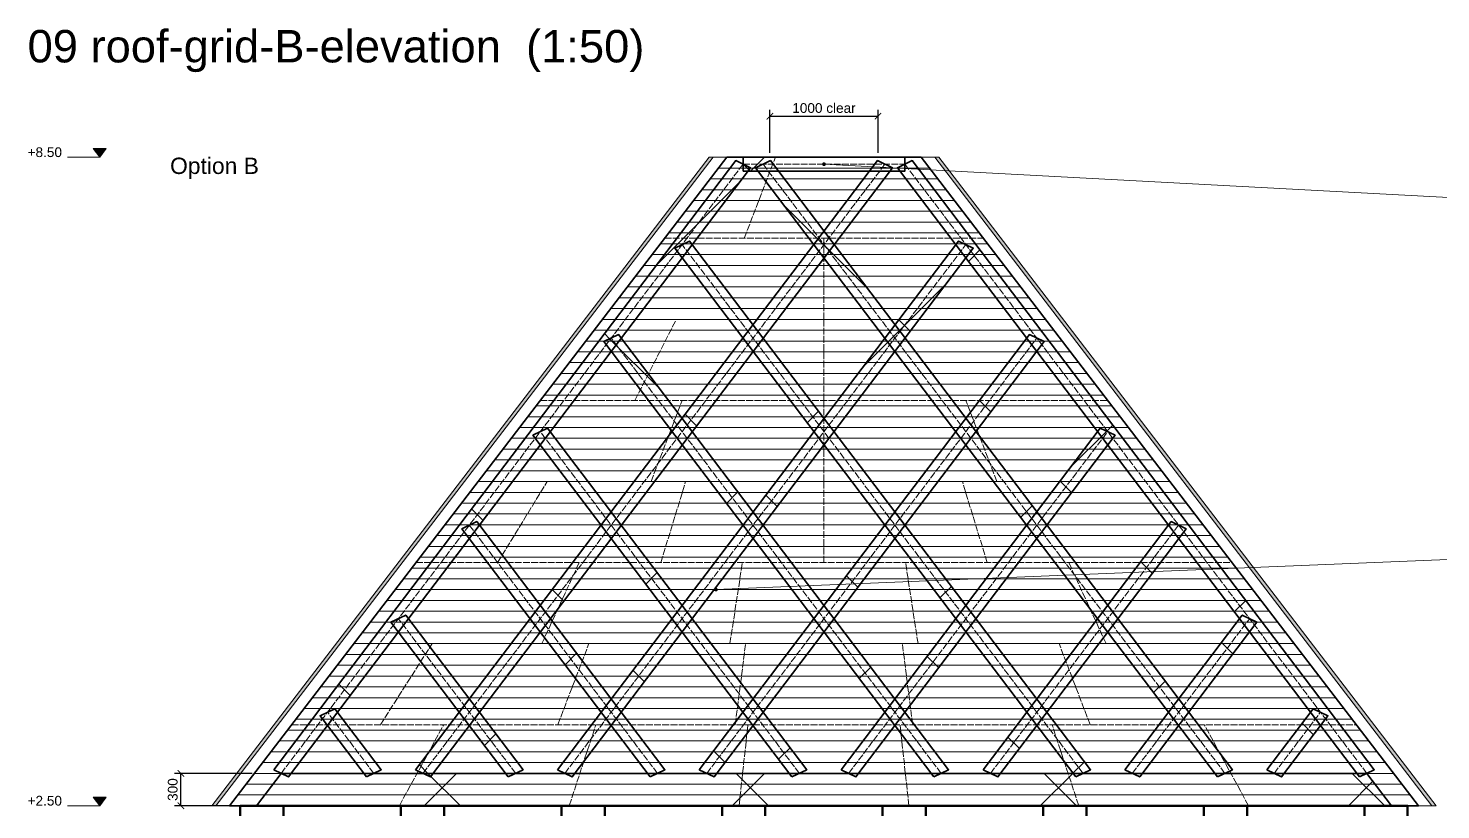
# Model space of a CAD drawing. Header units: millimetres. Extents: x 0 to 157867, y -2 to 14466.
# Drawn here: x 137281 to 150349, y 6923 to 14154 of the extents above; entities that cross this region are included whole.
import ezdxf
from ezdxf.enums import TextEntityAlignment as Align

# ---------------------------------------------------------------- set-up
doc = ezdxf.new("R2010")
doc.units = ezdxf.units.MM
doc.linetypes.add('DASHED', pattern=[1.524, 1.27, -0.254])
for name, color, linetype, lineweight in [('ANNOTATION', 4, 'CONTINUOUS', 18), ('CLADDING', 7, 'Continuous', 9), ('DIMS', 3, 'CONTINUOUS', 18), ('HATCH-CAST', 7, 'CONTINUOUS', 9), ('HATCH-INSULATION', 7, 'Continuous', 9), ('HIDDEN-AXIS', 8, 'DASHED', 18), ('OUTLINE-CUT', 7, 'CONTINUOUS', 50), ('OUTLINE-FINE', 7, 'CONTINUOUS', 25), ('PRINT-LAYERS', 7, 'CONTINUOUS', 9), ('REBAR', 1, 'CONTINUOUS', 0), ('SHEET-LABELS', 2, 'Continuous', 25), ('TEXT', 7, 'CONTINUOUS', 18)]:
    doc.layers.add(name, color=color, linetype=linetype, lineweight=lineweight)
doc.styles.get("Standard").update_dxf_attribs({"font": 'arial.ttf'})
doc.dimstyles.new('PYR-1-50', dxfattribs={"dimscale": 50, "dimtxt": 1.8, "dimasz": 1.2, "dimexe": 1.2, "dimexo": 0.8, "dimgap": 0.6, "dimtad": 1, "dimdec": 0, "dimtxsty": 'Standard', "dimblk": 'ARCHTICK', "dimcen": 2.5, "dimclrd": 3, "dimclre": 3, "dimclrt": 7, "dimazin": 3, "dimtfac": 1, "dimtmove": 0, "dimatfit": 3})
pattern_1 = [(0, (0, 0), (442.9134, 885.827), [0, -885.827])]
pattern_2 = [(45, (0, 0), (-1425.35, 1425.35), []), (135, (0, 0), (-1425.35, -1425.35), [])]

# ---------------------------------------------------------------- blocks, each defined once
blk = doc.blocks.new('_ARCHTICK')
at = {"color": 0, "linetype": 'BYBLOCK', "const_width": 0.15}
blk.add_lwpolyline([(-0.5, -0.5), (0.5, 0.5)], dxfattribs=at)

msp = doc.modelspace()

# ---------------------------------------------------------------- hatches: boundary and pattern name
at = {"layer": 'ANNOTATION', "ltscale": 50}
h = msp.add_hatch(color=7, dxfattribs=at)
h.dxf.hatch_style = 1
h.paths.add_polyline_path([(138003.2, 13040), (137943.2, 12960), (137883.2, 13040)])
h = msp.add_hatch(color=7, dxfattribs=at)
h.dxf.hatch_style = 1
edge = h.paths.add_edge_path()
edge.add_arc((144643.2, 12896), 17.5, 0, 360)
h = msp.add_hatch(color=7, dxfattribs=at)
h.dxf.hatch_style = 1
edge = h.paths.add_edge_path()
edge.add_arc((143643.2, 8960), 17.5, 0, 360)
h = msp.add_hatch(color=7, dxfattribs=at)
h.dxf.hatch_style = 1
h.paths.add_polyline_path([(138003.2, 7040), (137943.2, 6960), (137883.2, 7040)])
at = {"layer": 'CLADDING', "ltscale": 50}
h = msp.add_hatch(color=7, dxfattribs=at)
h.dxf.hatch_style = 1
h.paths.add_polyline_path([(138980.7, 6960), (143580.7, 12960), (143618.2, 12960), (139018.2, 6960)])
h = msp.add_hatch(color=7, dxfattribs=at)
h.dxf.hatch_style = 1
h.paths.add_polyline_path([(150268.2, 6960), (145668.2, 12960), (145705.7, 12960), (150305.7, 6960)])
at = {"layer": 'HATCH-CAST', "ltscale": 50}
h = msp.add_hatch(dxfattribs=at)
h.set_pattern_fill('ANSI37', scale=25.19685)
h.set_pattern_definition(pattern_2)
h.paths.add_polyline_path([(145391.7, 12960), (145391.7, 12832), (143894.6, 12832), (143894.6, 12960)])
h = msp.add_hatch(dxfattribs=at)
h.set_pattern_fill('ANSI37', scale=25.19685)
h.set_pattern_definition(pattern_2)
h.paths.add_polyline_path([(139714.1, 7260), (139620.7, 7260), (139552.2, 7293), (143826.1, 12929), (143894.6, 12896), (143894.6, 12832), (143939.6, 12832), (143424.1, 12152.3), (143399.1, 12185.3), (143262.2, 12119.3), (143330.7, 12029.1), (142767.9, 11286.9), (142742.9, 11319.9), (142605.9, 11254), (142674.4, 11163.7), (142111.6, 10421.5), (142086.6, 10454.5), (141949.7, 10388.6), (142018.2, 10298.3), (141455.4, 9556.2), (141430.4, 9589.1), (141293.4, 9523.2), (141361.9, 9432.9), (140799.1, 8690.8), (140774.1, 8723.7), (140637.2, 8657.8), (140705.7, 8567.5), (140142.9, 7825.4), (140117.9, 7858.4), (139980.9, 7792.4), (140049.4, 7702.1)])
h = msp.add_hatch(dxfattribs=at)
h.set_pattern_fill('ANSI37', scale=25.19685)
h.set_pattern_definition(pattern_2)
h.paths.add_polyline_path([(144034.2, 12832), (144221.2, 12832), (145299.4, 11410.2), (145205.9, 11286.9)])
h = msp.add_hatch(dxfattribs=at)
h.set_pattern_fill('ANSI37', scale=25.19685)
h.set_pattern_definition(pattern_2)
h.paths.add_polyline_path([(145065.1, 12832), (145252.1, 12832), (144736.6, 12152.3), (144643.2, 12275.6)])
h = msp.add_hatch(dxfattribs=at)
h.set_pattern_fill('ANSI37', scale=25.19685)
h.set_pattern_definition(pattern_2)
h.paths.add_polyline_path([(147268.2, 10298.3), (147336.6, 10388.6), (147199.7, 10454.5), (147174.7, 10421.5), (146611.9, 11163.7), (146680.4, 11254), (146543.4, 11319.9), (146518.4, 11286.9), (145955.7, 12029.1), (146024.1, 12119.3), (145887.2, 12185.3), (145862.2, 12152.3), (145346.7, 12832), (145391.7, 12832), (145391.7, 12896), (145460.2, 12929), (149734.1, 7293), (149665.7, 7260), (149572.2, 7260), (149236.9, 7702.1), (149305.4, 7792.4), (149168.4, 7858.4), (149143.4, 7825.4), (148580.7, 8567.5), (148649.1, 8657.8), (148512.2, 8723.7), (148487.2, 8690.8), (147924.4, 9432.9), (147992.9, 9523.2), (147855.9, 9589.1), (147830.9, 9556.2)])
h = msp.add_hatch(dxfattribs=at)
h.set_pattern_fill('ANSI37', scale=25.19685)
h.set_pattern_definition(pattern_2)
h.paths.add_polyline_path([(143399.1, 12185.3), (145299.4, 9679.4), (145205.9, 9556.2), (143262.2, 12119.3)])
h = msp.add_hatch(dxfattribs=at)
h.set_pattern_fill('ANSI37', scale=25.19685)
h.set_pattern_definition(pattern_2)
h.paths.add_polyline_path([(144736.6, 10421.5), (144643.2, 10544.8), (145887.2, 12185.3), (146024.1, 12119.3)])
h = msp.add_hatch(dxfattribs=at)
h.set_pattern_fill('ANSI37', scale=25.19685)
h.set_pattern_definition(pattern_2)
h.paths.add_polyline_path([(144549.7, 12152.3), (144643.2, 12029.1), (144080.4, 11286.9), (143986.9, 11410.2)])
h = msp.add_hatch(dxfattribs=at)
h.set_pattern_fill('ANSI37', scale=25.19685)
h.set_pattern_definition(pattern_2)
h.paths.add_polyline_path([(145205.9, 7825.4), (142605.9, 11254), (142742.9, 11319.9), (145299.4, 7948.6)])
h = msp.add_hatch(dxfattribs=at)
h.set_pattern_fill('ANSI37', scale=25.19685)
h.set_pattern_definition(pattern_2)
h.paths.add_polyline_path([(143893.4, 11286.9), (143986.9, 11163.7), (143424.1, 10421.5), (143330.7, 10544.8)])
h = msp.add_hatch(dxfattribs=at)
h.set_pattern_fill('ANSI37', scale=25.19685)
h.set_pattern_definition(pattern_2)
h.paths.add_polyline_path([(146543.4, 11319.9), (146680.4, 11254), (144736.6, 8690.8), (144643.2, 8814)])
h = msp.add_hatch(dxfattribs=at)
h.set_pattern_fill('ANSI37', scale=25.19685)
h.set_pattern_definition(pattern_2)
h.paths.add_polyline_path([(145862.2, 10421.5), (145299.4, 11163.7), (145392.9, 11286.9), (145955.7, 10544.8)])
h = msp.add_hatch(dxfattribs=at)
h.set_pattern_fill('ANSI37', scale=25.19685)
h.set_pattern_definition(pattern_2)
h.paths.add_polyline_path([(144484.1, 7293), (144415.7, 7260), (144322.2, 7260), (141949.7, 10388.6), (142086.6, 10454.5)])
h = msp.add_hatch(dxfattribs=at)
h.set_pattern_fill('ANSI37', scale=25.19685)
h.set_pattern_definition(pattern_2)
h.paths.add_polyline_path([(143237.2, 10421.5), (143330.7, 10298.3), (142767.9, 9556.2), (142674.4, 9679.4)])
h = msp.add_hatch(dxfattribs=at)
h.set_pattern_fill('ANSI37', scale=25.19685)
h.set_pattern_definition(pattern_2)
h.paths.add_polyline_path([(144080.4, 9556.2), (143986.9, 9679.4), (144549.7, 10421.5), (144643.2, 10298.3)])
h = msp.add_hatch(dxfattribs=at)
h.set_pattern_fill('ANSI37', scale=25.19685)
h.set_pattern_definition(pattern_2)
h.paths.add_polyline_path([(144802.2, 7293), (147199.7, 10454.5), (147336.6, 10388.6), (144964.1, 7260), (144870.7, 7260)])
h = msp.add_hatch(dxfattribs=at)
h.set_pattern_fill('ANSI37', scale=25.19685)
h.set_pattern_definition(pattern_2)
h.paths.add_polyline_path([(146518.4, 9556.2), (145955.7, 10298.3), (146049.1, 10421.5), (146611.9, 9679.4)])
h = msp.add_hatch(dxfattribs=at)
h.set_pattern_fill('ANSI37', scale=25.19685)
h.set_pattern_definition(pattern_2)
h.paths.add_polyline_path([(141293.4, 9523.2), (141430.4, 9589.1), (143171.6, 7293), (143103.2, 7260), (143009.7, 7260)])
h = msp.add_hatch(dxfattribs=at)
h.set_pattern_fill('ANSI37', scale=25.19685)
h.set_pattern_definition(pattern_2)
h.paths.add_polyline_path([(142580.9, 9556.2), (142674.4, 9432.9), (142111.6, 8690.8), (142018.2, 8814)])
h = msp.add_hatch(dxfattribs=at)
h.set_pattern_fill('ANSI37', scale=25.19685)
h.set_pattern_definition(pattern_2)
h.paths.add_polyline_path([(143424.1, 8690.8), (143330.7, 8814), (143893.4, 9556.2), (143986.9, 9432.9)])
h = msp.add_hatch(dxfattribs=at)
h.set_pattern_fill('ANSI37', scale=25.19685)
h.set_pattern_definition(pattern_2)
h.paths.add_polyline_path([(145392.9, 9556.2), (145955.7, 8814), (145862.2, 8690.8), (145299.4, 9432.9)])
h = msp.add_hatch(dxfattribs=at)
h.set_pattern_fill('ANSI37', scale=25.19685)
h.set_pattern_definition(pattern_2)
h.paths.add_polyline_path([(147992.9, 9523.2), (146276.6, 7260), (146183.2, 7260), (146114.7, 7293), (147855.9, 9589.1)])
h = msp.add_hatch(dxfattribs=at)
h.set_pattern_fill('ANSI37', scale=25.19685)
h.set_pattern_definition(pattern_2)
h.paths.add_polyline_path([(147174.7, 8690.8), (146611.9, 9432.9), (146705.4, 9556.2), (147268.2, 8814)])
h = msp.add_hatch(dxfattribs=at)
h.set_pattern_fill('ANSI37', scale=25.19685)
h.set_pattern_definition(pattern_2)
h.paths.add_polyline_path([(141859.1, 7293), (141790.7, 7260), (141697.2, 7260), (140637.2, 8657.8), (140774.1, 8723.7)])
h = msp.add_hatch(dxfattribs=at)
h.set_pattern_fill('ANSI37', scale=25.19685)
h.set_pattern_definition(pattern_2)
h.paths.add_polyline_path([(141924.7, 8690.8), (142018.2, 8567.5), (141455.4, 7825.4), (141361.9, 7948.6)])
h = msp.add_hatch(dxfattribs=at)
h.set_pattern_fill('ANSI37', scale=25.19685)
h.set_pattern_definition(pattern_2)
h.paths.add_polyline_path([(142767.9, 7825.4), (142674.4, 7948.6), (143237.2, 8690.8), (143330.7, 8567.5)])
h = msp.add_hatch(dxfattribs=at)
h.set_pattern_fill('ANSI37', scale=25.19685)
h.set_pattern_definition(pattern_2)
h.paths.add_polyline_path([(144549.7, 8690.8), (144643.2, 8567.5), (144080.4, 7825.4), (143986.9, 7948.6)])
h = msp.add_hatch(dxfattribs=at)
h.set_pattern_fill('ANSI37', scale=25.19685)
h.set_pattern_definition(pattern_2)
h.paths.add_polyline_path([(146049.1, 8690.8), (146611.9, 7948.6), (146518.4, 7825.4), (145955.7, 8567.5)])
h = msp.add_hatch(dxfattribs=at)
h.set_pattern_fill('ANSI37', scale=25.19685)
h.set_pattern_definition(pattern_2)
h.paths.add_polyline_path([(147830.9, 7825.4), (147268.2, 8567.5), (147361.6, 8690.8), (147924.4, 7948.6)])
h = msp.add_hatch(dxfattribs=at)
h.set_pattern_fill('ANSI37', scale=25.19685)
h.set_pattern_definition(pattern_2)
h.paths.add_polyline_path([(147427.2, 7293), (148512.2, 8723.7), (148649.1, 8657.8), (147589.1, 7260), (147495.7, 7260)])
h = msp.add_hatch(dxfattribs=at)
h.set_pattern_fill('ANSI37', scale=25.19685)
h.set_pattern_definition(pattern_2)
h.paths.add_polyline_path([(139980.9, 7792.4), (140117.9, 7858.4), (140546.6, 7293), (140478.2, 7260), (140384.7, 7260)])
h = msp.add_hatch(dxfattribs=at)
h.set_pattern_fill('ANSI37', scale=25.19685)
h.set_pattern_definition(pattern_2)
h.paths.add_polyline_path([(149305.4, 7792.4), (148901.6, 7260), (148808.2, 7260), (148739.7, 7293), (149168.4, 7858.4)])
h = msp.add_hatch(dxfattribs=at)
h.set_pattern_fill('ANSI37', scale=25.19685)
h.set_pattern_definition(pattern_2)
h.paths.add_polyline_path([(141361.9, 7702.1), (141026.6, 7260), (140933.2, 7260), (140864.7, 7293), (141268.4, 7825.4)])
h = msp.add_hatch(dxfattribs=at)
h.set_pattern_fill('ANSI37', scale=25.19685)
h.set_pattern_definition(pattern_2)
h.paths.add_polyline_path([(142177.2, 7293), (142580.9, 7825.4), (142674.4, 7702.1), (142339.1, 7260), (142245.7, 7260)])
h = msp.add_hatch(dxfattribs=at)
h.set_pattern_fill('ANSI37', scale=25.19685)
h.set_pattern_definition(pattern_2)
h.paths.add_polyline_path([(143986.9, 7702.1), (143651.6, 7260), (143558.2, 7260), (143489.7, 7293), (143893.4, 7825.4)])
h = msp.add_hatch(dxfattribs=at)
h.set_pattern_fill('ANSI37', scale=25.19685)
h.set_pattern_definition(pattern_2)
h.paths.add_polyline_path([(145299.4, 7702.1), (145392.9, 7825.4), (145796.6, 7293), (145728.2, 7260), (145634.7, 7260)])
h = msp.add_hatch(dxfattribs=at)
h.set_pattern_fill('ANSI37', scale=25.19685)
h.set_pattern_definition(pattern_2)
h.paths.add_polyline_path([(147109.1, 7293), (147040.7, 7260), (146947.2, 7260), (146611.9, 7702.1), (146705.4, 7825.4)])
h = msp.add_hatch(dxfattribs=at)
h.set_pattern_fill('ANSI37', scale=25.19685)
h.set_pattern_definition(pattern_2)
h.paths.add_polyline_path([(147924.4, 7702.1), (148017.9, 7825.4), (148421.6, 7293), (148353.2, 7260), (148259.7, 7260)])
h = msp.add_hatch(dxfattribs=at)
h.set_pattern_fill('ANSI37', scale=25.19685)
h.set_pattern_definition(pattern_2)
h.paths.add_polyline_path([(149893.2, 6960), (139393.2, 6960), (139620.7, 7260), (149665.7, 7260)])
at = {"layer": 'HATCH-INSULATION', "ltscale": 50}
h = msp.add_hatch(dxfattribs=at)
h.set_pattern_fill('DOTS', scale=23.622047)
h.set_pattern_definition(pattern_1)
h.paths.add_polyline_path([(139018.2, 6960), (143618.2, 12960), (143743.2, 12960), (139143.2, 6960)])
h = msp.add_hatch(dxfattribs=at)
h.set_pattern_fill('DOTS', scale=23.622047)
h.set_pattern_definition(pattern_1)
h.paths.add_polyline_path([(150143.2, 6960), (145543.2, 12960), (145668.2, 12960), (150268.2, 6960)])

# ---------------------------------------------------------------- linework, layer by layer
at = {"layer": 'ANNOTATION', "lineweight": 20, "ltscale": 50}
for points in [[(137943.2, 12960), (137643.2, 12960)], [(150943.2, 12560), (144643.2, 12896)], [(150943.2, 9260), (143643.2, 8960)], [(137943.2, 6960), (137643.2, 6960)]]:
    msp.add_lwpolyline(points, dxfattribs=at)
at = {"layer": 'ANNOTATION', "lineweight": 9, "ltscale": 50}
for points in [[(137943.2, 12960), (138003.2, 13040), (137883.2, 13040)], [(137943.2, 6960), (138003.2, 7040), (137883.2, 7040)]]:
    msp.add_lwpolyline(points, close=True, dxfattribs=at)
at = {"layer": 'HIDDEN-AXIS', "linetype": 'DASHED', "lineweight": 9, "ltscale": 50}
for points in [[(143905.7, 12210), (144193.2, 12960)], [(143168.2, 12210), (146118.2, 12210)], [(144643.2, 11460), (144643.2, 12210)], [(142593.2, 11460), (146693.2, 11460)], [(142893.2, 10710), (143276.5, 11460)], [(144643.2, 10710), (144643.2, 11460)], [(142018.2, 10710), (147268.2, 10710)], [(143043.2, 9960), (143330.7, 10710)], [(144643.2, 9960), (144643.2, 10710)], [(146243.2, 9960), (145955.7, 10710)], [(141443.2, 9960), (147843.2, 9960)], [(141623.2, 9210), (142083.2, 9960)], [(143133.2, 9210), (143363.2, 9960)], [(144643.2, 9210), (144643.2, 9960)], [(146153.2, 9210), (145923.2, 9960)], [(140868.2, 9210), (148418.2, 9210)], [(142033.2, 8460), (142378.2, 9210)], [(143773.2, 8460), (143888.2, 9210)], [(145513.2, 8460), (145398.2, 9210)], [(147253.2, 8460), (146908.2, 9210)], [(140293.2, 8460), (148993.2, 8460)], [(140539, 7710), (141018.2, 8460)], [(142180.7, 7710), (142468.2, 8460)], [(143822.4, 7710), (143918.2, 8460)], [(145464, 7710), (145368.2, 8460)], [(147105.7, 7710), (146818.2, 8460)], [(139718.2, 7710), (149568.2, 7710)], [(140714.6, 6960), (141125.3, 7710)], [(142286.1, 6960), (142532.5, 7710)], [(143857.5, 6960), (143939.6, 7710)], [(145428.9, 6960), (145346.8, 7710)], [(147000.3, 6960), (146753.9, 7710)], [(148571.8, 6960), (148161.1, 7710)]]:
    msp.add_lwpolyline(points, dxfattribs=at)
at = {"layer": 'OUTLINE-CUT', "lineweight": 50, "ltscale": 50}
for points in [[(139243.2, 4460), (150043.2, 4460), (150043.2, 6960), (139243.2, 6960)], [(139243.2, 4460), (139643.2, 4460), (139643.2, 6960), (139243.2, 6960)], [(140728.9, 4460), (141128.9, 4460), (141128.9, 6960), (140728.9, 6960)], [(142214.6, 4460), (142614.6, 4460), (142614.6, 6960), (142214.6, 6960)], [(143700.3, 4460), (144100.3, 4460), (144100.3, 6960), (143700.3, 6960)], [(145186.1, 4460), (145586.1, 4460), (145586.1, 6960), (145186.1, 6960)], [(146671.8, 4460), (147071.8, 4460), (147071.8, 6960), (146671.8, 6960)], [(148157.5, 4460), (148557.5, 4460), (148557.5, 6960), (148157.5, 6960)], [(149643.2, 4460), (150043.2, 4460), (150043.2, 6960), (149643.2, 6960)]]:
    msp.add_lwpolyline(points, close=True, dxfattribs=at)
at = {"layer": 'OUTLINE-FINE', "lineweight": 20, "ltscale": 50}
for points in [[(139018.2, 6960), (143618.2, 12960), (143580.7, 12960), (138980.7, 6960)], [(150268.2, 6960), (145668.2, 12960), (145705.7, 12960), (150305.7, 6960)]]:
    msp.add_lwpolyline(points, close=True, dxfattribs=at)
at = {"layer": 'OUTLINE-FINE', "lineweight": 9, "ltscale": 50}
for points in [[(139143.2, 6960), (143743.2, 12960), (143618.2, 12960), (139018.2, 6960)], [(150143.2, 6960), (145543.2, 12960), (145668.2, 12960), (150268.2, 6960)]]:
    msp.add_lwpolyline(points, close=True, dxfattribs=at)
at = {"layer": 'OUTLINE-FINE', "lineweight": 35, "ltscale": 50}
for points in [[(139143.2, 6960), (150143.2, 6960), (145543.2, 12960), (143743.2, 12960)], [(143894.7, 12832), (145391.7, 12832), (145391.7, 12960), (143894.7, 12960)], [(139552.2, 7293), (143826.2, 12929), (143963.1, 12863), (139689.2, 7227)], [(140864.7, 7293), (145138.7, 12929), (145275.6, 12863), (141001.7, 7227)], [(148284.7, 7227), (144010.8, 12863), (144147.7, 12929), (148421.7, 7293)], [(149597.2, 7227), (145323.3, 12863), (145460.2, 12929), (149734.2, 7293)], [(142177.2, 7293), (145887.2, 12185.3), (146024.2, 12119.3), (142314.2, 7227)], [(146972.2, 7227), (143262.2, 12119.3), (143399.2, 12185.3), (147109.2, 7293)], [(145659.7, 7227), (142606, 11254), (142742.9, 11319.9), (145796.7, 7293)], [(143489.7, 7293), (146543.5, 11319.9), (146680.4, 11254), (143626.7, 7227)], [(144347.2, 7227), (141949.7, 10388.6), (142086.7, 10454.5), (144484.2, 7293)], [(144802.2, 7293), (147199.7, 10454.5), (147336.7, 10388.6), (144939.2, 7227)], [(143034.7, 7227), (141293.5, 9523.2), (141430.4, 9589.1), (143171.7, 7293)], [(146114.7, 7293), (147856, 9589.1), (147992.9, 9523.2), (146251.7, 7227)], [(141722.2, 7227), (140637.2, 8657.8), (140774.2, 8723.7), (141859.2, 7293)], [(147427.2, 7293), (148512.2, 8723.7), (148649.2, 8657.8), (147564.2, 7227)], [(140409.7, 7227), (139981, 7792.4), (140117.9, 7858.4), (140546.7, 7293)], [(148739.7, 7293), (149168.5, 7858.4), (149305.4, 7792.4), (148876.7, 7227)], [(139393.2, 6960), (149893.2, 6960), (149665.7, 7260), (139620.7, 7260)], [(141128.9, 4460), (142214.6, 4460), (142214.6, 6960), (141128.9, 6960)], [(147071.8, 4460), (148157.5, 4460), (148157.5, 6960), (147071.8, 6960)]]:
    msp.add_lwpolyline(points, close=True, dxfattribs=at)
at = {"layer": 'PRINT-LAYERS', "lineweight": 5, "ltscale": 50}
for points in [[(143666.5, 12860), (145619.9, 12860)], [(143589.9, 12760), (145696.5, 12760)], [(143436.5, 12560), (145849.9, 12560)], [(143513.2, 12660), (145773.2, 12660)], [(143359.9, 12460), (145926.5, 12460)], [(143283.2, 12360), (146003.2, 12360)], [(143129.9, 12160), (146156.5, 12160)], [(143206.5, 12260), (146079.9, 12260)], [(143053.2, 12060), (146233.2, 12060)], [(142976.5, 11960), (146309.9, 11960)], [(142899.9, 11860), (146386.5, 11860)], [(142746.5, 11660), (146539.9, 11660)], [(142823.2, 11760), (146463.2, 11760)], [(142669.9, 11560), (146616.5, 11560)], [(142593.2, 11460), (146693.2, 11460)], [(142439.9, 11260), (146846.5, 11260)], [(142516.5, 11360), (146769.9, 11360)], [(142363.2, 11160), (146923.2, 11160)], [(142286.5, 11060), (146999.9, 11060)], [(142133.2, 10860), (147153.2, 10860)], [(142209.9, 10960), (147076.5, 10960)], [(142056.5, 10760), (147229.9, 10760)], [(141979.9, 10660), (147306.5, 10660)], [(141826.5, 10460), (147459.9, 10460)], [(141903.2, 10560), (147383.2, 10560)], [(141749.9, 10360), (147536.5, 10360)], [(141673.2, 10260), (147613.2, 10260)], [(141596.5, 10160), (147689.9, 10160)], [(141443.2, 9960), (147843.2, 9960)], [(141519.9, 10060), (147766.5, 10060)], [(141366.5, 9860), (147919.9, 9860)], [(141289.9, 9760), (147996.5, 9760)], [(141136.5, 9560), (148149.9, 9560)], [(141213.2, 9660), (148073.2, 9660)], [(141059.9, 9460), (148226.5, 9460)], [(140983.2, 9360), (148303.2, 9360)], [(140829.9, 9160), (148456.5, 9160)], [(140906.5, 9260), (148379.9, 9260)], [(140753.2, 9060), (148533.2, 9060)], [(140676.5, 8960), (148609.9, 8960)], [(140523.2, 8760), (148763.2, 8760)], [(140599.9, 8860), (148686.5, 8860)], [(140446.5, 8660), (148839.9, 8660)], [(140369.9, 8560), (148916.5, 8560)], [(140293.2, 8460), (148993.2, 8460)], [(140139.9, 8260), (149146.5, 8260)], [(140216.5, 8360), (149069.9, 8360)], [(140063.2, 8160), (149223.2, 8160)], [(139986.5, 8060), (149299.9, 8060)], [(139833.2, 7860), (149453.2, 7860)], [(139909.9, 7960), (149376.5, 7960)], [(139756.5, 7760), (149529.9, 7760)], [(139679.9, 7660), (149606.5, 7660)], [(139526.5, 7460), (149759.9, 7460)], [(139603.2, 7560), (149683.2, 7560)], [(139449.9, 7360), (149836.5, 7360)], [(139373.2, 7260), (149913.2, 7260)], [(139219.9, 7060), (150066.5, 7060)], [(139296.5, 7160), (149989.9, 7160)]]:
    msp.add_lwpolyline(points, dxfattribs=at)
at = {"layer": 'REBAR', "linetype": 'DASHED', "lineweight": 15, "ltscale": 50}
for points in [[(139620.7, 7260), (143894.7, 12896)], [(140933.2, 7260), (145207.2, 12896)], [(143894.7, 12896), (145391.7, 12896)], [(148353.2, 7260), (144079.2, 12896)], [(149665.7, 7260), (145391.7, 12896)], [(142245.7, 7260), (145955.7, 12152.3)], [(147040.7, 7260), (143330.7, 12152.3)], [(145728.2, 7260), (142674.4, 11286.9)], [(143558.2, 7260), (146612, 11286.9)], [(144415.7, 7260), (142018.2, 10421.5)], [(144870.7, 7260), (147268.2, 10421.5)], [(143103.2, 7260), (141362, 9556.2)], [(146183.2, 7260), (147924.4, 9556.2)], [(141790.7, 7260), (140705.7, 8690.8)], [(147495.7, 7260), (148580.7, 8690.8)], [(140478.2, 7260), (140049.4, 7825.4)], [(148808.2, 7260), (149237, 7825.4)]]:
    msp.add_lwpolyline(points, dxfattribs=at)

# ---------------------------------------------------------------- texts
at = {"layer": 'ANNOTATION', "ltscale": 50}
for s, p in [('+8.50', (137593.2, 12935)), ('+2.50', (137593.2, 6935))]:
    msp.add_text(s, height=90, dxfattribs=at).set_placement(p, align=Align.BOTTOM_RIGHT)
at = {"layer": 'SHEET-LABELS'}
msp.add_text('09 roof-grid-B-elevation  (1:50)', height=300, dxfattribs=at).set_placement((137275, 13747.6), align=Align.BOTTOM_LEFT)
at = {"layer": 'TEXT', "ltscale": 50}
msp.add_text('Option B', height=151.2, dxfattribs=at).set_placement((138593.2, 12760), align=Align.BOTTOM_LEFT)

# ---------------------------------------------------------------- dimensions: what is measured, and where the dimension line sits
at = {"layer": 'DIMS'}
msp.add_linear_dim(base=(144143.2, 13340), p1=(144143.2, 12960), p2=(145143.2, 12960), text='<> clear', dimstyle='PYR-1-50', dxfattribs=at).render()
msp.add_linear_dim(base=(138693.2, 6960), p1=(139393.2, 6960), p2=(139393.2, 7260), angle=90, dimstyle='PYR-1-50', dxfattribs=at).render()

doc.saveas('drawing.dxf')
